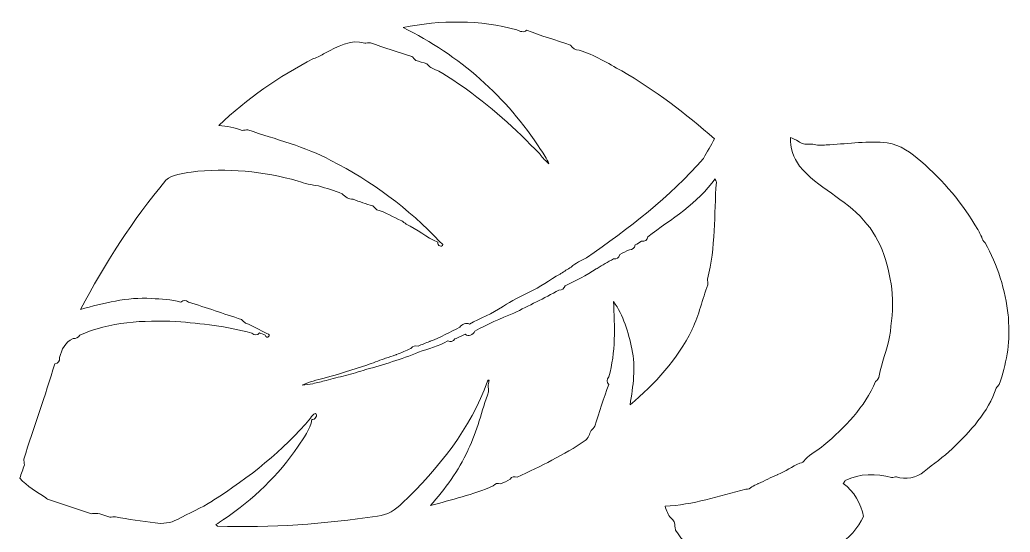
# Model space of a CAD drawing. Header units: millimetres. Extents: x 1315 to 1877, y -2074 to -1612.
# Drawn here: x 1727.9 to 1784, y -1710.9 to -1681.9 of the extents above; entities that cross this region are included whole.
import ezdxf

# ---------------------------------------------------------------- set-up
doc = ezdxf.new("R2010")
doc.units = ezdxf.units.MM
doc.header["$MEASUREMENT"] = 0
doc.layers.add('Layer 1', color=7, linetype='Continuous')

msp = doc.modelspace()

# ---------------------------------------------------------------- linework, layer by layer
at = {"layer": 'Layer 1', "color": 250, "lineweight": 9}
for points, knots in [([(1731.9652, -1709.9058), (1731.9652, -1709.9058), (1729.4676, -1709.0815), (1729.4676, -1709.0815), (1729.4676, -1709.0815), (1729.4476, -1709.0622), (1729.4074, -1709.0239), (1729.3871, -1709.0047), (1729.3871, -1709.0047), (1728.8773, -1708.6597), (1728.3153, -1708.3711), (1727.9067, -1707.8965), (1727.9067, -1707.8965), (1727.9958, -1707.6432), (1728.0811, -1707.3888), (1728.1648, -1707.1351), (1728.1648, -1707.1351), (1728.1554, -1707.054), (1728.137, -1706.8948), (1728.1285, -1706.8154), (1728.1285, -1706.8154), (1728.7152, -1705.0165), (1729.3338, -1703.2266), (1729.8913, -1701.4197), (1729.8913, -1701.4197), (1730.0815, -1701.3919), (1730.1698, -1701.272), (1730.1582, -1701.0621), (1730.1582, -1701.0621), (1730.2661, -1700.6089), (1730.4752, -1700.1865), (1730.9207, -1699.9883), (1730.9207, -1699.9883), (1731.0905, -1700.0053), (1731.2191, -1699.9405), (1731.3047, -1699.7947), (1731.3047, -1699.7947), (1733.0027, -1699.0295), (1734.9116, -1698.9453), (1736.7462, -1699.019), (1736.7462, -1699.019), (1738.1878, -1699.1439), (1739.6443, -1699.2877), (1741.0419, -1699.6809), (1741.0419, -1699.6809), (1741.2075, -1699.8162), (1741.3538, -1699.8115), (1741.4801, -1699.6652), (1741.4801, -1699.6652), (1741.5588, -1699.6968), (1741.7179, -1699.7591), (1741.797, -1699.7893), (1741.797, -1699.7893), (1741.8752, -1700.0839), (1742.2038, -1699.7551), (1741.895, -1699.7033), (1741.895, -1699.7033), (1741.498, -1699.5054), (1741.1177, -1699.2699), (1740.6958, -1699.1223), (1740.6958, -1699.1223), (1740.6353, -1699.069), (1740.5172, -1698.9632), (1740.4568, -1698.9098), (1740.4568, -1698.9098), (1739.4615, -1698.5757), (1738.4633, -1698.2462), (1737.4634, -1697.9219), (1737.4634, -1697.9219), (1737.3079, -1697.798), (1737.1632, -1697.7977), (1737.0298, -1697.9235), (1737.0298, -1697.9235), (1736.4906, -1697.747), (1735.9142, -1697.7683), (1735.3538, -1697.7156), (1735.3538, -1697.7156), (1733.9883, -1697.6339), (1732.6517, -1697.9752), (1731.3486, -1698.3416), (1731.3486, -1698.3416), (1732.7141, -1695.7527), (1734.2995, -1693.2698), (1736.1786, -1691.023), (1736.1786, -1691.023), (1736.5685, -1690.681), (1737.12, -1690.643), (1737.6085, -1690.5593), (1737.6085, -1690.5593), (1739.629, -1690.31), (1741.7065, -1690.5292), (1743.6633, -1691.0678), (1743.6633, -1691.0678), (1744.0375, -1691.2122), (1744.428, -1691.2952), (1744.8241, -1691.3396), (1744.8241, -1691.3396), (1745.2748, -1691.4758), (1745.7196, -1691.6254), (1746.1588, -1691.7843), (1746.1588, -1691.7843), (1746.3124, -1691.9812), (1746.5377, -1692.0918), (1746.7819, -1692.0985), (1746.7819, -1692.0985), (1747.1474, -1692.2401), (1747.5165, -1692.3661), (1747.8898, -1692.4754), (1747.8898, -1692.4754), (1747.9498, -1692.53), (1748.0692, -1692.6363), (1748.1279, -1692.6904), (1748.1279, -1692.6904), (1748.6259, -1692.8311), (1749.0578, -1693.1172), (1749.5296, -1693.316), (1749.5296, -1693.316), (1749.595, -1693.3626), (1749.7245, -1693.4555), (1749.7899, -1693.5022), (1749.7899, -1693.5022), (1750.4047, -1693.8123), (1750.9448, -1694.251), (1751.5704, -1694.5368), (1751.5704, -1694.5368), (1751.5241, -1694.7067), (1751.8264, -1694.8831), (1751.861, -1694.6606), (1751.861, -1694.6606), (1751.8194, -1694.6218), (1751.7368, -1694.543), (1751.6953, -1694.5043), (1751.6953, -1694.5043), (1749.9278, -1692.6329), (1747.8188, -1691.0749), (1745.5277, -1689.9038), (1745.5277, -1689.9038), (1744.0506, -1689.1016), (1742.4057, -1688.7105), (1740.8249, -1688.1719), (1740.8249, -1688.1719), (1740.7447, -1688.1788), (1740.5853, -1688.193), (1740.5051, -1688.2), (1740.5051, -1688.2), (1740.0798, -1688.0415), (1739.6294, -1687.9722), (1739.1788, -1687.9153), (1739.1788, -1687.9153), (1740.7704, -1686.4092), (1742.5888, -1685.1311), (1744.5415, -1684.1381), (1744.5415, -1684.1381), (1744.7725, -1684.0668), (1744.9897, -1683.9617), (1745.1875, -1683.8263), (1745.1875, -1683.8263), (1745.8855, -1683.4747), (1746.6213, -1683.013), (1747.4362, -1683.257), (1747.4362, -1683.257), (1747.5177, -1683.2546), (1747.6791, -1683.2508), (1747.7589, -1683.2492), (1747.7589, -1683.2492), (1748.5408, -1683.5046), (1749.3159, -1683.7757), (1750.1023, -1684.013), (1750.1023, -1684.013), (1750.1588, -1684.0693), (1750.2739, -1684.181), (1750.3316, -1684.2376), (1750.3316, -1684.2376), (1750.5397, -1684.3035), (1750.7447, -1684.3699), (1750.9499, -1684.432), (1750.9499, -1684.432), (1751.0073, -1684.4857), (1751.1251, -1684.5928), (1751.1842, -1684.6457), (1751.1842, -1684.6457), (1751.8054, -1684.8898), (1752.3393, -1685.3014), (1752.8948, -1685.6602), (1752.8948, -1685.6602), (1754.5238, -1686.7785), (1755.9816, -1688.1201), (1757.3518, -1689.5373), (1757.3518, -1689.5373), (1757.3518, -1689.5373), (1757.3752, -1689.5673), (1757.3752, -1689.5673), (1757.3752, -1689.5673), (1757.5227, -1689.758), (1757.6834, -1689.9377), (1757.8665, -1690.0915), (1757.8665, -1690.0915), (1757.7461, -1689.8066), (1757.5831, -1689.5413), (1757.4, -1689.2901), (1757.4, -1689.2901), (1755.5026, -1686.3273), (1752.7731, -1683.9156), (1749.6099, -1682.3787), (1749.6099, -1682.3787), (1751.7248, -1681.9405), (1753.968, -1681.9402), (1756.055, -1682.5065), (1756.055, -1682.5065), (1756.2201, -1682.593), (1756.4497, -1682.6897), (1756.6024, -1682.5313), (1756.6024, -1682.5313), (1757.42, -1682.8428), (1758.2616, -1683.0857), (1759.0881, -1683.3699), (1759.0881, -1683.3699), (1759.1853, -1683.5564), (1759.3787, -1683.6578), (1759.5819, -1683.6581), (1759.5819, -1683.6581), (1760.4416, -1683.9224), (1761.209, -1684.3983), (1761.9872, -1684.8335), (1761.9872, -1684.8335), (1763.8824, -1685.9087), (1765.6015, -1687.256), (1767.2457, -1688.6786), (1767.2457, -1688.6786), (1767.0331, -1689.0443), (1766.8301, -1689.4145), (1766.6234, -1689.7834), (1766.6234, -1689.7834), (1764.7232, -1691.9968), (1762.3651, -1693.7498), (1759.9934, -1695.4218), (1759.9934, -1695.4218), (1759.681, -1695.5499), (1759.3838, -1695.7163), (1759.126, -1695.9404), (1759.126, -1695.9404), (1758.9303, -1696.061), (1758.7388, -1696.1858), (1758.5425, -1696.3076), (1758.5425, -1696.3076), (1758.5317, -1696.3151), (1758.5108, -1696.3278), (1758.5004, -1696.3341), (1758.5004, -1696.3341), (1757.9076, -1696.6661), (1757.3594, -1697.0741), (1756.7456, -1697.3686), (1756.7456, -1697.3686), (1756.2526, -1697.6181), (1755.7438, -1697.8429), (1755.2866, -1698.157), (1755.2866, -1698.157), (1755.2758, -1698.1645), (1755.2548, -1698.1771), (1755.2439, -1698.1847), (1755.2439, -1698.1847), (1754.6568, -1698.584), (1753.9768, -1698.8135), (1753.367, -1699.172), (1753.367, -1699.172), (1753.1635, -1699.0505), (1752.9547, -1699.1933), (1752.8147, -1699.3433), (1752.8147, -1699.3433), (1752.2724, -1699.6322), (1751.723, -1699.9132), (1751.1508, -1700.1406), (1751.1508, -1700.1406), (1751.1412, -1700.1444), (1751.122, -1700.152), (1751.1123, -1700.1558), (1751.1123, -1700.1558), (1750.8952, -1700.2359), (1750.6755, -1700.3235), (1750.4597, -1700.4166), (1750.4597, -1700.4166), (1750.2934, -1700.3673), (1750.1577, -1700.4116), (1750.0519, -1700.5507), (1750.0519, -1700.5507), (1749.7813, -1700.6703), (1749.5106, -1700.7898), (1749.2338, -1700.8947), (1749.2338, -1700.8947), (1749.2213, -1700.8989), (1749.1987, -1700.9083), (1749.1865, -1700.9112), (1749.1865, -1700.9112), (1749.0029, -1700.9786), (1748.8119, -1701.0424), (1748.6227, -1701.1052), (1748.6227, -1701.1052), (1748.6035, -1701.1128), (1748.5646, -1701.125), (1748.5458, -1701.1313), (1748.5458, -1701.1313), (1748.2175, -1701.2486), (1747.8896, -1701.3687), (1747.5622, -1701.4917), (1747.5622, -1701.4917), (1746.7563, -1701.7311), (1745.9601, -1702.0045), (1745.1492, -1702.2297), (1745.1492, -1702.2297), (1744.7247, -1702.3222), (1744.3061, -1702.4471), (1743.9044, -1702.618), (1743.9044, -1702.618), (1744.1054, -1702.5994), (1744.3011, -1702.5722), (1744.4974, -1702.5424), (1744.4974, -1702.5424), (1744.7472, -1702.4813), (1744.996, -1702.42), (1745.2449, -1702.3657), (1745.2449, -1702.3657), (1745.6131, -1702.2714), (1745.9752, -1702.1613), (1746.3464, -1702.0832), (1746.3464, -1702.0832), (1746.7324, -1701.9808), (1747.1176, -1701.8686), (1747.4957, -1701.7441), (1747.4957, -1701.7441), (1748.5067, -1701.4609), (1749.5126, -1701.1552), (1750.487, -1700.7638), (1750.487, -1700.7638), (1751.0366, -1700.5456), (1751.6417, -1700.4503), (1752.1355, -1700.1064), (1752.1355, -1700.1064), (1752.2949, -1700.1966), (1752.4324, -1700.164), (1752.5487, -1700.0102), (1752.5487, -1700.0102), (1752.7416, -1699.9236), (1752.9328, -1699.8376), (1753.1186, -1699.7389), (1753.1186, -1699.7389), (1753.3236, -1699.8984), (1753.5674, -1699.7672), (1753.675, -1699.5674), (1753.675, -1699.5674), (1754.3805, -1699.1724), (1755.1227, -1698.8478), (1755.8728, -1698.5496), (1755.8728, -1698.5496), (1756.7328, -1698.1246), (1757.5997, -1697.709), (1758.4383, -1697.2436), (1758.4383, -1697.2436), (1758.6152, -1697.2436), (1758.7328, -1697.1613), (1758.7912, -1696.9968), (1758.7912, -1696.9968), (1759.3908, -1696.7032), (1759.9933, -1696.409), (1760.5517, -1696.042), (1760.5517, -1696.042), (1760.5621, -1696.0357), (1760.5819, -1696.0226), (1760.5926, -1696.0151), (1760.5926, -1696.0151), (1760.8952, -1695.824), (1761.2074, -1695.6499), (1761.521, -1695.4806), (1761.521, -1695.4806), (1761.7202, -1695.51), (1761.8398, -1695.4256), (1761.8772, -1695.2277), (1761.8772, -1695.2277), (1762.0585, -1695.1343), (1762.2376, -1695.0389), (1762.4226, -1694.9593), (1762.4226, -1694.9593), (1762.6036, -1694.955), (1762.713, -1694.8645), (1762.7479, -1694.6867), (1762.7479, -1694.6867), (1762.8719, -1694.6188), (1762.9951, -1694.5496), (1763.1157, -1694.4794), (1763.1157, -1694.4794), (1763.3119, -1694.501), (1763.4288, -1694.417), (1763.467, -1694.225), (1763.467, -1694.225), (1764.7979, -1693.2134), (1766.3127, -1692.3404), (1767.2723, -1690.9348), (1767.2723, -1690.9348), (1767.2909, -1690.9841), (1767.3305, -1691.0835), (1767.3504, -1691.1331), (1767.3504, -1691.1331), (1767.2064, -1692.9612), (1767.3253, -1694.8329), (1766.843, -1696.6189), (1766.843, -1696.6189), (1766.8504, -1696.6979), (1766.8646, -1696.8571), (1766.8719, -1696.9361), (1766.8719, -1696.9361), (1766.5578, -1697.7696), (1766.3623, -1698.6449), (1765.9866, -1699.4538), (1765.9866, -1699.4538), (1765.9795, -1699.4668), (1765.9651, -1699.4941), (1765.9592, -1699.5074), (1765.9592, -1699.5074), (1765.1538, -1701.1756), (1763.8721, -1702.5529), (1762.4601, -1703.73), (1762.4601, -1703.73), (1762.6378, -1702.69), (1762.7913, -1701.6171), (1762.5671, -1700.5711), (1762.5671, -1700.5711), (1762.359, -1699.6322), (1762.0857, -1698.6801), (1761.5264, -1697.8814), (1761.5264, -1697.8814), (1761.5945, -1699.3074), (1761.6557, -1700.7674), (1761.2601, -1702.156), (1761.2601, -1702.156), (1761.1243, -1702.3144), (1761.1267, -1702.4586), (1761.2651, -1702.5879), (1761.2651, -1702.5879), (1760.9564, -1703.3589), (1760.7291, -1704.1612), (1760.4676, -1704.9493), (1760.4676, -1704.9493), (1760.4151, -1705.0114), (1760.3134, -1705.1337), (1760.2609, -1705.1958), (1760.2609, -1705.1958), (1760.1641, -1705.3922), (1760.1003, -1705.619), (1759.9281, -1705.7654), (1759.9281, -1705.7654), (1758.7221, -1706.5927), (1757.3846, -1707.1941), (1756.0786, -1707.8436), (1756.0786, -1707.8436), (1755.914, -1707.7684), (1755.7757, -1707.8035), (1755.665, -1707.9493), (1755.665, -1707.9493), (1755.4926, -1708.0498), (1755.3098, -1708.1356), (1755.1269, -1708.2214), (1755.1269, -1708.2214), (1754.9606, -1708.1471), (1754.8231, -1708.1838), (1754.7137, -1708.3343), (1754.7137, -1708.3343), (1753.5651, -1708.8102), (1752.3568, -1709.1257), (1751.1564, -1709.4423), (1751.1564, -1709.4423), (1751.9941, -1708.4991), (1752.7575, -1707.477), (1753.2772, -1706.3202), (1753.2772, -1706.3202), (1753.2843, -1706.3073), (1753.2972, -1706.2808), (1753.3042, -1706.2679), (1753.3042, -1706.2679), (1753.8071, -1705.2252), (1754.0618, -1704.0825), (1754.4553, -1702.9955), (1754.4553, -1702.9955), (1754.4467, -1702.9161), (1754.4292, -1702.7544), (1754.421, -1702.6737), (1754.421, -1702.6737), (1754.4325, -1702.6051), (1754.4576, -1702.4699), (1754.4703, -1702.4018), (1754.4703, -1702.4018), (1754.4703, -1702.4018), (1754.4811, -1702.3398), (1754.4811, -1702.3398), (1754.4811, -1702.3398), (1754.4811, -1702.3398), (1754.4183, -1702.3357), (1754.4183, -1702.3357), (1754.4183, -1702.3357), (1754.4183, -1702.3357), (1754.3904, -1702.4032), (1754.3904, -1702.4032), (1754.3904, -1702.4032), (1753.4199, -1705.0737), (1751.6128, -1707.3679), (1749.5667, -1709.3062), (1749.5667, -1709.3062), (1749.1883, -1709.6894), (1748.7066, -1709.9844), (1748.1619, -1710.0441), (1748.1619, -1710.0441), (1745.1634, -1710.4636), (1742.132, -1710.7384), (1739.1027, -1710.6018), (1739.1027, -1710.6018), (1739.1027, -1710.6018), (1739.0021, -1710.5227), (1739.0021, -1710.5227), (1739.0021, -1710.5227), (1739.1494, -1710.4307), (1739.298, -1710.335), (1739.4364, -1710.2359), (1739.4364, -1710.2359), (1739.4462, -1710.2278), (1739.4673, -1710.214), (1739.4765, -1710.2072), (1739.4765, -1710.2072), (1741.1135, -1709.1074), (1742.5697, -1707.7249), (1743.6687, -1706.0826), (1743.6687, -1706.0826), (1743.9725, -1705.605), (1744.3613, -1705.1485), (1744.4399, -1704.5687), (1744.4399, -1704.5687), (1744.6102, -1704.6096), (1744.8414, -1704.3101), (1744.6263, -1704.2279), (1744.6263, -1704.2279), (1744.5134, -1704.2825), (1744.4305, -1704.3693), (1744.3749, -1704.4917), (1744.3749, -1704.4917), (1742.7993, -1706.3372), (1740.8867, -1707.8628), (1738.8433, -1709.16), (1738.8433, -1709.16), (1738.8328, -1709.1664), (1738.8116, -1709.1802), (1738.8011, -1709.1865), (1738.8011, -1709.1865), (1738.1743, -1709.5839), (1737.4907, -1709.879), (1736.834, -1710.2234), (1736.834, -1710.2234), (1736.4495, -1710.4391), (1735.9985, -1710.4892), (1735.5668, -1710.422), (1735.5668, -1710.422), (1734.818, -1710.3196), (1734.0639, -1710.2379), (1733.3242, -1710.0744), (1733.3242, -1710.0744), (1733.2443, -1710.0801), (1733.0863, -1710.0905), (1733.0069, -1710.0951), (1733.0069, -1710.0951), (1732.7092, -1709.9968), (1732.4095, -1709.8713), (1732.0879, -1709.8836), (1732.0879, -1709.8836), (1732.057, -1709.8887), (1731.9961, -1709.9007), (1731.9652, -1709.9058)], [0, 0, 0, 0, 0.0069444, 0.0069444, 0.0069444, 0.0069444, 0.0138889, 0.0138889, 0.0138889, 0.0138889, 0.0208333, 0.0208333, 0.0208333, 0.0208333, 0.0277778, 0.0277778, 0.0277778, 0.0277778, 0.0347222, 0.0347222, 0.0347222, 0.0347222, 0.0416667, 0.0416667, 0.0416667, 0.0416667, 0.0486111, 0.0486111, 0.0486111, 0.0486111, 0.0555556, 0.0555556, 0.0555556, 0.0555556, 0.0625, 0.0625, 0.0625, 0.0625, 0.0694444, 0.0694444, 0.0694444, 0.0694444, 0.0763889, 0.0763889, 0.0763889, 0.0763889, 0.0833333, 0.0833333, 0.0833333, 0.0833333, 0.0902778, 0.0902778, 0.0902778, 0.0902778, 0.0972222, 0.0972222, 0.0972222, 0.0972222, 0.1041667, 0.1041667, 0.1041667, 0.1041667, 0.1111111, 0.1111111, 0.1111111, 0.1111111, 0.1180556, 0.1180556, 0.1180556, 0.1180556, 0.125, 0.125, 0.125, 0.125, 0.1319444, 0.1319444, 0.1319444, 0.1319444, 0.1388889, 0.1388889, 0.1388889, 0.1388889, 0.1458333, 0.1458333, 0.1458333, 0.1458333, 0.1527778, 0.1527778, 0.1527778, 0.1527778, 0.1597222, 0.1597222, 0.1597222, 0.1597222, 0.1666667, 0.1666667, 0.1666667, 0.1666667, 0.1736111, 0.1736111, 0.1736111, 0.1736111, 0.1805556, 0.1805556, 0.1805556, 0.1805556, 0.1875, 0.1875, 0.1875, 0.1875, 0.1944444, 0.1944444, 0.1944444, 0.1944444, 0.2013889, 0.2013889, 0.2013889, 0.2013889, 0.2083333, 0.2083333, 0.2083333, 0.2083333, 0.2152778, 0.2152778, 0.2152778, 0.2152778, 0.2222222, 0.2222222, 0.2222222, 0.2222222, 0.2291667, 0.2291667, 0.2291667, 0.2291667, 0.2361111, 0.2361111, 0.2361111, 0.2361111, 0.2430556, 0.2430556, 0.2430556, 0.2430556, 0.25, 0.25, 0.25, 0.25, 0.2569444, 0.2569444, 0.2569444, 0.2569444, 0.2638889, 0.2638889, 0.2638889, 0.2638889, 0.2708333, 0.2708333, 0.2708333, 0.2708333, 0.2777778, 0.2777778, 0.2777778, 0.2777778, 0.2847222, 0.2847222, 0.2847222, 0.2847222, 0.2916667, 0.2916667, 0.2916667, 0.2916667, 0.2986111, 0.2986111, 0.2986111, 0.2986111, 0.3055556, 0.3055556, 0.3055556, 0.3055556, 0.3125, 0.3125, 0.3125, 0.3125, 0.3194444, 0.3194444, 0.3194444, 0.3194444, 0.3263889, 0.3263889, 0.3263889, 0.3263889, 0.3333333, 0.3333333, 0.3333333, 0.3333333, 0.3402778, 0.3402778, 0.3402778, 0.3402778, 0.3472222, 0.3472222, 0.3472222, 0.3472222, 0.3541667, 0.3541667, 0.3541667, 0.3541667, 0.3611111, 0.3611111, 0.3611111, 0.3611111, 0.3680556, 0.3680556, 0.3680556, 0.3680556, 0.375, 0.375, 0.375, 0.375, 0.3819444, 0.3819444, 0.3819444, 0.3819444, 0.3888889, 0.3888889, 0.3888889, 0.3888889, 0.3958333, 0.3958333, 0.3958333, 0.3958333, 0.4027778, 0.4027778, 0.4027778, 0.4027778, 0.4097222, 0.4097222, 0.4097222, 0.4097222, 0.4166667, 0.4166667, 0.4166667, 0.4166667, 0.4236111, 0.4236111, 0.4236111, 0.4236111, 0.4305556, 0.4305556, 0.4305556, 0.4305556, 0.4375, 0.4375, 0.4375, 0.4375, 0.4444444, 0.4444444, 0.4444444, 0.4444444, 0.4513889, 0.4513889, 0.4513889, 0.4513889, 0.4583333, 0.4583333, 0.4583333, 0.4583333, 0.4652778, 0.4652778, 0.4652778, 0.4652778, 0.4722222, 0.4722222, 0.4722222, 0.4722222, 0.4791667, 0.4791667, 0.4791667, 0.4791667, 0.4861111, 0.4861111, 0.4861111, 0.4861111, 0.4930556, 0.4930556, 0.4930556, 0.4930556, 0.5, 0.5, 0.5, 0.5, 0.5069444, 0.5069444, 0.5069444, 0.5069444, 0.5138889, 0.5138889, 0.5138889, 0.5138889, 0.5208333, 0.5208333, 0.5208333, 0.5208333, 0.5277778, 0.5277778, 0.5277778, 0.5277778, 0.5347222, 0.5347222, 0.5347222, 0.5347222, 0.5416667, 0.5416667, 0.5416667, 0.5416667, 0.5486111, 0.5486111, 0.5486111, 0.5486111, 0.5555556, 0.5555556, 0.5555556, 0.5555556, 0.5625, 0.5625, 0.5625, 0.5625, 0.5694444, 0.5694444, 0.5694444, 0.5694444, 0.5763889, 0.5763889, 0.5763889, 0.5763889, 0.5833333, 0.5833333, 0.5833333, 0.5833333, 0.5902778, 0.5902778, 0.5902778, 0.5902778, 0.5972222, 0.5972222, 0.5972222, 0.5972222, 0.6041667, 0.6041667, 0.6041667, 0.6041667, 0.6111111, 0.6111111, 0.6111111, 0.6111111, 0.6180556, 0.6180556, 0.6180556, 0.6180556, 0.625, 0.625, 0.625, 0.625, 0.6319444, 0.6319444, 0.6319444, 0.6319444, 0.6388889, 0.6388889, 0.6388889, 0.6388889, 0.6458333, 0.6458333, 0.6458333, 0.6458333, 0.6527778, 0.6527778, 0.6527778, 0.6527778, 0.6597222, 0.6597222, 0.6597222, 0.6597222, 0.6666667, 0.6666667, 0.6666667, 0.6666667, 0.6736111, 0.6736111, 0.6736111, 0.6736111, 0.6805556, 0.6805556, 0.6805556, 0.6805556, 0.6875, 0.6875, 0.6875, 0.6875, 0.6944444, 0.6944444, 0.6944444, 0.6944444, 0.7013889, 0.7013889, 0.7013889, 0.7013889, 0.7083333, 0.7083333, 0.7083333, 0.7083333, 0.7152778, 0.7152778, 0.7152778, 0.7152778, 0.7222222, 0.7222222, 0.7222222, 0.7222222, 0.7291667, 0.7291667, 0.7291667, 0.7291667, 0.7361111, 0.7361111, 0.7361111, 0.7361111, 0.7430556, 0.7430556, 0.7430556, 0.7430556, 0.75, 0.75, 0.75, 0.75, 0.7569444, 0.7569444, 0.7569444, 0.7569444, 0.7638889, 0.7638889, 0.7638889, 0.7638889, 0.7708333, 0.7708333, 0.7708333, 0.7708333, 0.7777778, 0.7777778, 0.7777778, 0.7777778, 0.7847222, 0.7847222, 0.7847222, 0.7847222, 0.7916667, 0.7916667, 0.7916667, 0.7916667, 0.7986111, 0.7986111, 0.7986111, 0.7986111, 0.8055556, 0.8055556, 0.8055556, 0.8055556, 0.8125, 0.8125, 0.8125, 0.8125, 0.8194444, 0.8194444, 0.8194444, 0.8194444, 0.8263889, 0.8263889, 0.8263889, 0.8263889, 0.8333333, 0.8333333, 0.8333333, 0.8333333, 0.8402778, 0.8402778, 0.8402778, 0.8402778, 0.8472222, 0.8472222, 0.8472222, 0.8472222, 0.8541667, 0.8541667, 0.8541667, 0.8541667, 0.8611111, 0.8611111, 0.8611111, 0.8611111, 0.8680556, 0.8680556, 0.8680556, 0.8680556, 0.875, 0.875, 0.875, 0.875, 0.8819444, 0.8819444, 0.8819444, 0.8819444, 0.8888889, 0.8888889, 0.8888889, 0.8888889, 0.8958333, 0.8958333, 0.8958333, 0.8958333, 0.9027778, 0.9027778, 0.9027778, 0.9027778, 0.9097222, 0.9097222, 0.9097222, 0.9097222, 0.9166667, 0.9166667, 0.9166667, 0.9166667, 0.9236111, 0.9236111, 0.9236111, 0.9236111, 0.9305556, 0.9305556, 0.9305556, 0.9305556, 0.9375, 0.9375, 0.9375, 0.9375, 0.9444444, 0.9444444, 0.9444444, 0.9444444, 0.9513889, 0.9513889, 0.9513889, 0.9513889, 0.9583333, 0.9583333, 0.9583333, 0.9583333, 0.9652778, 0.9652778, 0.9652778, 0.9652778, 0.9722222, 0.9722222, 0.9722222, 0.9722222, 0.9791667, 0.9791667, 0.9791667, 0.9791667, 0.9861111, 0.9861111, 0.9861111, 0.9861111, 1, 1, 1, 1]), ([(1768.3881, -1713.1938), (1766.9894, -1712.9785), (1765.7933, -1712.0002), (1765.0351, -1710.833), (1765.0351, -1710.833), (1765.0282, -1710.7831), (1765.013, -1710.6843), (1765.0063, -1710.6343), (1765.0063, -1710.6343), (1765.0326, -1710.4399), (1764.9241, -1710.2769), (1764.7812, -1710.1537), (1764.7812, -1710.1537), (1764.5959, -1709.9749), (1764.5282, -1709.7189), (1764.4427, -1709.4826), (1764.4427, -1709.4826), (1766.0065, -1709.3936), (1767.5194, -1708.923), (1769.0149, -1708.5107), (1769.0149, -1708.5107), (1769.1541, -1708.5286), (1769.2694, -1708.4835), (1769.3596, -1708.3756), (1769.3596, -1708.3756), (1769.4427, -1708.3327), (1769.6104, -1708.2473), (1769.6935, -1708.2044), (1769.6935, -1708.2044), (1769.7026, -1708.2015), (1769.7199, -1708.1938), (1769.7277, -1708.1905), (1769.7277, -1708.1905), (1770.099, -1708.0532), (1770.4345, -1707.8372), (1770.8033, -1707.6936), (1770.8033, -1707.6936), (1770.8112, -1707.6903), (1770.8267, -1707.6836), (1770.8345, -1707.6803), (1770.8345, -1707.6803), (1771.2716, -1707.5185), (1771.6459, -1707.2311), (1772.0724, -1707.0486), (1772.0724, -1707.0486), (1772.2111, -1707.0279), (1772.3118, -1706.9569), (1772.3744, -1706.8344), (1772.3744, -1706.8344), (1772.6841, -1706.5181), (1773.102, -1706.3167), (1773.4362, -1706.021), (1773.4362, -1706.021), (1774.6259, -1705.0274), (1775.7491, -1703.8674), (1776.3662, -1702.4246), (1776.3662, -1702.4246), (1776.4799, -1702.3409), (1776.5459, -1702.2315), (1776.5659, -1702.0943), (1776.5659, -1702.0943), (1776.7399, -1701.3563), (1776.974, -1700.6337), (1777.1622, -1699.8983), (1777.1622, -1699.8983), (1777.2697, -1699.0926), (1777.3622, -1698.2771), (1777.308, -1697.461), (1777.308, -1697.461), (1777.1629, -1695.9612), (1776.7393, -1694.4119), (1775.6843, -1693.286), (1775.6843, -1693.286), (1774.6427, -1692.072), (1773.0804, -1691.4604), (1772.0631, -1690.2229), (1772.0631, -1690.2229), (1771.695, -1689.763), (1771.5491, -1689.1795), (1771.5379, -1688.6002), (1771.5379, -1688.6002), (1771.6497, -1688.6517), (1771.8733, -1688.7561), (1771.9853, -1688.8076), (1771.9853, -1688.8076), (1772.1556, -1688.9754), (1772.3921, -1689.008), (1772.6189, -1688.9718), (1772.6189, -1688.9718), (1772.8688, -1688.9764), (1773.1095, -1689.0732), (1773.3592, -1689.038), (1773.3592, -1689.038), (1773.4989, -1689.0245), (1773.637, -1689.0159), (1773.7757, -1689.0105), (1773.7757, -1689.0105), (1774.858, -1688.9558), (1775.9468, -1688.7794), (1777.0288, -1688.9099), (1777.0288, -1688.9099), (1777.7734, -1689.01), (1778.3763, -1689.4841), (1778.9335, -1689.9496), (1778.9335, -1689.9496), (1780.2094, -1691.0459), (1781.31, -1692.3544), (1782.1496, -1693.813), (1782.1496, -1693.813), (1782.1545, -1693.8198), (1782.1619, -1693.8328), (1782.1656, -1693.8393), (1782.1656, -1693.8393), (1782.2442, -1693.9721), (1782.3149, -1694.1084), (1782.3762, -1694.2488), (1782.3762, -1694.2488), (1782.4086, -1694.3744), (1782.4712, -1694.4808), (1782.5649, -1694.5685), (1782.5649, -1694.5685), (1783.2745, -1695.8224), (1783.7185, -1697.2333), (1783.8771, -1698.6642), (1783.8771, -1698.6642), (1783.8847, -1698.8048), (1783.8925, -1698.9455), (1783.8977, -1699.0855), (1783.8977, -1699.0855), (1783.9874, -1700.2751), (1783.7545, -1701.459), (1783.3725, -1702.5825), (1783.3725, -1702.5825), (1783.3267, -1702.6343), (1783.2362, -1702.7384), (1783.1913, -1702.7917), (1783.1913, -1702.7917), (1782.744, -1704.1564), (1781.7225, -1705.2459), (1780.7075, -1706.2274), (1780.7075, -1706.2274), (1780.2121, -1706.6997), (1779.6453, -1707.0875), (1779.1115, -1707.5146), (1779.1115, -1707.5146), (1778.6858, -1707.873), (1778.0718, -1707.9954), (1777.5454, -1707.8101), (1777.5454, -1707.8101), (1777.4778, -1707.8215), (1777.3425, -1707.8446), (1777.2748, -1707.8561), (1777.2748, -1707.8561), (1776.4051, -1707.6127), (1775.463, -1707.6115), (1774.6444, -1708.0273), (1774.6444, -1708.0273), (1774.618, -1708.0679), (1774.5635, -1708.1504), (1774.536, -1708.1907), (1774.536, -1708.1907), (1775.1434, -1708.6331), (1775.5433, -1709.3404), (1775.6888, -1710.0692), (1775.6888, -1710.0692), (1775.3476, -1710.6979), (1774.8806, -1711.3301), (1774.2418, -1711.6707), (1774.2418, -1711.6707), (1774.0882, -1711.6805), (1773.9911, -1711.7537), (1773.9496, -1711.889), (1773.9496, -1711.889), (1773.9496, -1711.889), (1773.9187, -1711.9861), (1773.9187, -1711.9861), (1773.9187, -1711.9861), (1772.6602, -1712.7617), (1771.2104, -1713.2622), (1769.7246, -1713.2971), (1769.7246, -1713.2971), (1769.4089, -1713.2976), (1769.0804, -1713.3248), (1768.7806, -1713.2035), (1768.7806, -1713.2035), (1768.6516, -1713.1486), (1768.5221, -1713.1458), (1768.3881, -1713.1938)], [0, 0, 0, 0, 0.0208333, 0.0208333, 0.0208333, 0.0208333, 0.0416667, 0.0416667, 0.0416667, 0.0416667, 0.0625, 0.0625, 0.0625, 0.0625, 0.0833333, 0.0833333, 0.0833333, 0.0833333, 0.1041667, 0.1041667, 0.1041667, 0.1041667, 0.125, 0.125, 0.125, 0.125, 0.1458333, 0.1458333, 0.1458333, 0.1458333, 0.1666667, 0.1666667, 0.1666667, 0.1666667, 0.1875, 0.1875, 0.1875, 0.1875, 0.2083333, 0.2083333, 0.2083333, 0.2083333, 0.2291667, 0.2291667, 0.2291667, 0.2291667, 0.25, 0.25, 0.25, 0.25, 0.2708333, 0.2708333, 0.2708333, 0.2708333, 0.2916667, 0.2916667, 0.2916667, 0.2916667, 0.3125, 0.3125, 0.3125, 0.3125, 0.3333333, 0.3333333, 0.3333333, 0.3333333, 0.3541667, 0.3541667, 0.3541667, 0.3541667, 0.375, 0.375, 0.375, 0.375, 0.3958333, 0.3958333, 0.3958333, 0.3958333, 0.4166667, 0.4166667, 0.4166667, 0.4166667, 0.4375, 0.4375, 0.4375, 0.4375, 0.4583333, 0.4583333, 0.4583333, 0.4583333, 0.4791667, 0.4791667, 0.4791667, 0.4791667, 0.5, 0.5, 0.5, 0.5, 0.5208333, 0.5208333, 0.5208333, 0.5208333, 0.5416667, 0.5416667, 0.5416667, 0.5416667, 0.5625, 0.5625, 0.5625, 0.5625, 0.5833333, 0.5833333, 0.5833333, 0.5833333, 0.6041667, 0.6041667, 0.6041667, 0.6041667, 0.625, 0.625, 0.625, 0.625, 0.6458333, 0.6458333, 0.6458333, 0.6458333, 0.6666667, 0.6666667, 0.6666667, 0.6666667, 0.6875, 0.6875, 0.6875, 0.6875, 0.7083333, 0.7083333, 0.7083333, 0.7083333, 0.7291667, 0.7291667, 0.7291667, 0.7291667, 0.75, 0.75, 0.75, 0.75, 0.7708333, 0.7708333, 0.7708333, 0.7708333, 0.7916667, 0.7916667, 0.7916667, 0.7916667, 0.8125, 0.8125, 0.8125, 0.8125, 0.8333333, 0.8333333, 0.8333333, 0.8333333, 0.8541667, 0.8541667, 0.8541667, 0.8541667, 0.875, 0.875, 0.875, 0.875, 0.8958333, 0.8958333, 0.8958333, 0.8958333, 0.9166667, 0.9166667, 0.9166667, 0.9166667, 0.9375, 0.9375, 0.9375, 0.9375, 0.9583333, 0.9583333, 0.9583333, 0.9583333, 1, 1, 1, 1])]:
    msp.add_open_spline(points, degree=3, knots=knots, dxfattribs=at)

doc.saveas('drawing.dxf')
